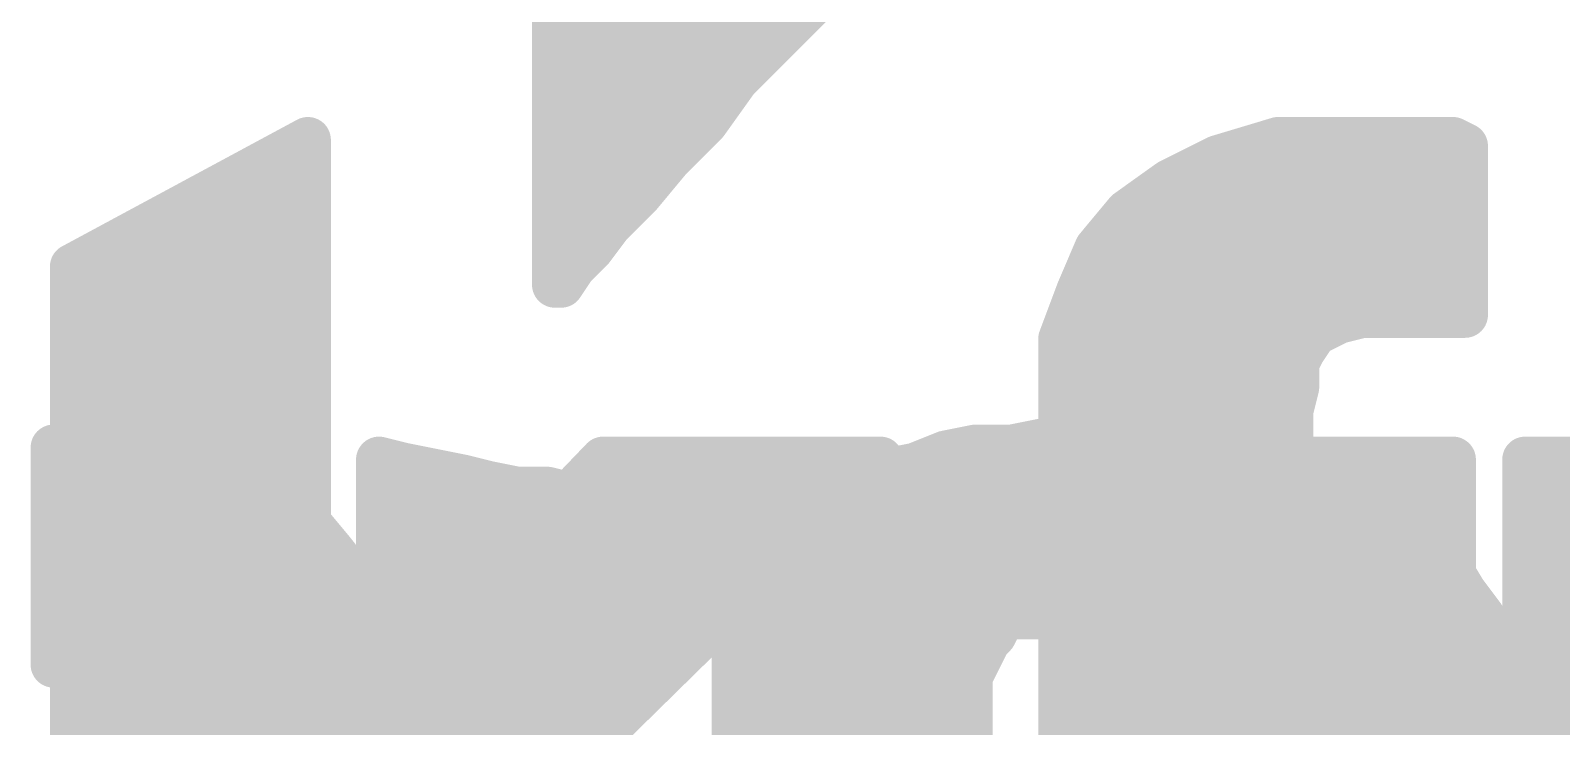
# Model space of a CAD drawing. Extents: x -26.2 to 60.5, y -16.3 to 39.9.
# Drawn here: x 16.531 to 19.071, y 35.7 to 36.853 of the extents above; entities that cross this region are included whole.
import ezdxf

# ---------------------------------------------------------------- set-up
doc = ezdxf.new("R2010")
doc.units = 0
doc.layers.add('21', color=41, linetype='CONTINUOUS')
doc.layers.add('22', color=40, linetype='CONTINUOUS')

msp = doc.modelspace()

# ---------------------------------------------------------------- linework, layer by layer
at = {"layer": '21', "const_width": 0.0762}
for points in [[(17.401, 37.712), (17.401, 36.432)], [(17.701, 36.772), (17.831, 36.902)], [(17.401, 36.8808), (17.8098, 36.8808)], [(17.401, 36.8046), (17.7336, 36.8046)], [(17.651, 36.702), (17.701, 36.772)], [(17.401, 36.7284), (17.6699, 36.7284)], [(17.591, 36.642), (17.651, 36.702)], [(16.601, 36.462), (16.991, 36.672)], [(16.991, 36.672), (16.991, 35.632)], [(18.501, 36.642), (18.601, 36.672)], [(18.601, 36.672), (18.891, 36.672)], [(18.891, 36.672), (18.911, 36.662)], [(16.9542, 36.6522), (16.991, 36.6522)], [(17.401, 36.6522), (17.6012, 36.6522)], [(17.541, 36.582), (17.591, 36.642)], [(18.421, 36.602), (18.501, 36.642)], [(18.535, 36.6522), (18.911, 36.6522)], [(18.911, 36.662), (18.911, 36.382)], [(18.351, 36.552), (18.421, 36.602)], [(16.8127, 36.576), (16.991, 36.576)], [(17.401, 36.576), (17.535, 36.576)], [(17.491, 36.532), (17.541, 36.582)], [(18.3846, 36.576), (18.911, 36.576)], [(18.301, 36.492), (18.351, 36.552)], [(17.461, 36.492), (17.491, 36.532)], [(16.6712, 36.4998), (16.991, 36.4998)], [(17.401, 36.4998), (17.4669, 36.4998)], [(17.431, 36.462), (17.461, 36.492)], [(18.271, 36.422), (18.301, 36.492)], [(18.3075, 36.4998), (18.911, 36.4998)], [(16.601, 34.722), (16.601, 36.462)], [(17.411, 36.432), (17.431, 36.462)], [(16.601, 36.4236), (16.991, 36.4236)], [(17.401, 36.432), (17.411, 36.432)], [(18.241, 36.342), (18.271, 36.422)], [(18.2717, 36.4236), (18.911, 36.4236)], [(18.701, 36.372), (18.661, 36.352)], [(18.741, 36.382), (18.701, 36.372)], [(18.911, 36.382), (18.741, 36.382)], [(16.601, 36.3474), (16.991, 36.3474)], [(18.241, 36.142), (18.241, 36.342)], [(18.243, 36.3474), (18.6579, 36.3474)], [(18.661, 36.352), (18.641, 36.322)], [(18.641, 36.322), (18.631, 36.302)], [(18.631, 36.302), (18.631, 36.262)], [(16.601, 36.2712), (16.991, 36.2712)], [(18.241, 36.2712), (18.631, 36.2712)], [(18.631, 36.262), (18.621, 36.222)], [(18.621, 36.222), (18.621, 36.142)], [(16.601, 36.195), (16.991, 36.195)], [(18.241, 36.195), (18.621, 36.195)], [(16.991, 35.632), (17.481, 36.142)], [(17.941, 36.142), (17.411, 35.622)], [(17.481, 36.142), (17.941, 36.142)], [(18.091, 36.102), (18.121, 36.142)], [(18.121, 36.142), (18.241, 36.142)], [(18.621, 36.142), (18.891, 36.142)], [(18.891, 36.142), (18.891, 35.882)], [(19.011, 35.142), (19.011, 36.142)], [(19.011, 36.142), (19.391, 36.142)], [(16.601, 36.1188), (16.991, 36.1188)], [(17.4587, 36.1188), (17.9174, 36.1188)], [(18.1036, 36.1188), (18.891, 36.1188)], [(19.011, 36.1188), (19.391, 36.1188)], [(18.051, 36.072), (18.091, 36.102)], [(17.891, 35.912), (18.051, 36.072)], [(16.601, 36.0426), (16.991, 36.0426)], [(17.3855, 36.0426), (17.8397, 36.0426)], [(18.0216, 36.0426), (18.891, 36.0426)], [(19.011, 36.0426), (19.391, 36.0426)], [(16.601, 35.9664), (16.991, 35.9664)], [(17.3123, 35.9664), (17.762, 35.9664)], [(17.9454, 35.9664), (18.891, 35.9664)], [(19.011, 35.9664), (19.391, 35.9664)], [(17.851, 35.882), (17.891, 35.912)], [(16.601, 35.8902), (16.991, 35.8902)], [(17.2391, 35.8902), (17.6844, 35.8902)], [(18.241, 35.882), (17.851, 35.882)], [(17.8619, 35.8902), (18.891, 35.8902)], [(18.241, 34.722), (18.241, 35.882)], [(18.891, 35.882), (18.621, 35.882)], [(18.621, 35.882), (18.621, 34.722)], [(19.011, 35.8902), (19.391, 35.8902)], [(16.601, 35.814), (16.991, 35.814)], [(17.1659, 35.814), (17.6067, 35.814)], [(18.241, 35.814), (18.621, 35.814)], [(19.011, 35.814), (19.391, 35.814)], [(16.601, 35.7378), (16.991, 35.7378)], [(17.0927, 35.7378), (17.529, 35.7378)], [(18.241, 35.7378), (18.621, 35.7378)], [(19.011, 35.7378), (19.391, 35.7378)], [(16.601, 35.6616), (16.991, 35.6616)], [(17.0194, 35.6616), (17.4514, 35.6616)], [(18.241, 35.6616), (18.621, 35.6616)], [(19.011, 35.6616), (19.391, 35.6616)]]:
    msp.add_lwpolyline(points, dxfattribs=at)
at = {"layer": '21', "const_width": 0.0381}
for points in [[(17.401, 36.8999, 1), (17.401, 36.8618)], [(17.8098, 36.8618, 1), (17.8098, 36.8999)], [(17.401, 36.8237, 1), (17.401, 36.7856)], [(17.7336, 36.7856, 1), (17.7336, 36.8237)], [(17.7165, 36.7609, 1), (17.6855, 36.7831)], [(17.6875, 36.7855, 1), (17.7145, 36.7585)], [(17.401, 36.7475, 1), (17.401, 36.7094)], [(17.6699, 36.7094, 1), (17.6699, 36.7475)], [(17.6355, 36.7131, 1), (17.6665, 36.6909)], [(17.6645, 36.6885, 1), (17.6375, 36.7155)], [(17.01, 36.672, 1), (16.9719, 36.672)], [(17, 36.6552, 1), (16.982, 36.6888)], [(18.601, 36.6911, 1), (18.601, 36.653)], [(18.6065, 36.6538, 1), (18.5955, 36.6902)], [(18.8995, 36.689, 1), (18.8825, 36.655)], [(18.891, 36.653, 1), (18.891, 36.6911)], [(16.9542, 36.6713, 1), (16.9542, 36.6332)], [(16.991, 36.6332, 1), (16.991, 36.6713)], [(17.401, 36.6713, 1), (17.401, 36.6332)], [(17.6056, 36.6298, 1), (17.5764, 36.6542)], [(17.6012, 36.6332, 1), (17.6012, 36.6713)], [(18.5095, 36.625, 1), (18.4925, 36.659)], [(18.535, 36.6713, 1), (18.535, 36.6332)], [(18.9301, 36.662, 1), (18.892, 36.662)], [(18.9025, 36.645, 1), (18.9195, 36.679)], [(18.911, 36.6332, 1), (18.911, 36.6713)], [(17.5775, 36.6555, 1), (17.6045, 36.6285)], [(18.4955, 36.6602, 1), (18.5065, 36.6238)], [(18.4125, 36.619, 1), (18.4295, 36.585)], [(18.4321, 36.5865, 1), (18.4099, 36.6175)], [(16.8127, 36.5951, 1), (16.8127, 36.557)], [(16.991, 36.557, 1), (16.991, 36.5951)], [(17.401, 36.5951, 1), (17.401, 36.557)], [(17.5264, 36.5942, 1), (17.5556, 36.5698)], [(17.5545, 36.5685, 1), (17.5275, 36.5955)], [(17.535, 36.557, 1), (17.535, 36.5951)], [(18.3846, 36.5951, 1), (18.3846, 36.557)], [(18.911, 36.557, 1), (18.911, 36.5951)], [(18.3399, 36.5675, 1), (18.3621, 36.5365)], [(18.3656, 36.5398, 1), (18.3364, 36.5642)], [(17.4775, 36.5455, 1), (17.5045, 36.5185)], [(17.5062, 36.5206, 1), (17.4758, 36.5434)], [(16.6712, 36.5189, 1), (16.6712, 36.4808)], [(16.991, 36.4808, 1), (16.991, 36.5189)], [(17.401, 36.5189, 1), (17.401, 36.4808)], [(17.4745, 36.4785, 1), (17.4475, 36.5055)], [(17.4669, 36.4808, 1), (17.4669, 36.5189)], [(18.3185, 36.4845, 1), (18.2835, 36.4995)], [(18.3075, 36.5189, 1), (18.3075, 36.4808)], [(18.911, 36.4808, 1), (18.911, 36.5189)], [(17.4458, 36.5034, 1), (17.4762, 36.4806)], [(18.2864, 36.5042, 1), (18.3156, 36.4798)], [(16.62, 36.462, 1), (16.5819, 36.462)], [(16.592, 36.4788, 1), (16.61, 36.4452)], [(17.4175, 36.4755, 1), (17.4445, 36.4485)], [(17.4469, 36.4514, 1), (17.4151, 36.4726)], [(16.601, 36.4427, 1), (16.601, 36.4046)], [(16.991, 36.4046, 1), (16.991, 36.4427)], [(17.401, 36.4511, 1), (17.401, 36.413)], [(17.3819, 36.432, 1), (17.42, 36.432)], [(17.3951, 36.4426, 1), (17.4269, 36.4214)], [(17.411, 36.413, 1), (17.411, 36.4511)], [(18.2717, 36.4427, 1), (18.2717, 36.4046)], [(18.2888, 36.4153, 1), (18.2532, 36.4287)], [(18.911, 36.4046, 1), (18.911, 36.4427)], [(18.2535, 36.4295, 1), (18.2885, 36.4145)], [(18.6964, 36.3905, 1), (18.7056, 36.3535)], [(18.7095, 36.355, 1), (18.6925, 36.389)], [(18.741, 36.4011, 1), (18.741, 36.363)], [(18.7456, 36.3635, 1), (18.7364, 36.4005)], [(18.892, 36.382, 1), (18.9301, 36.382)], [(18.911, 36.363, 1), (18.911, 36.4011)], [(16.601, 36.3665, 1), (16.601, 36.3284)], [(16.991, 36.3284, 1), (16.991, 36.3665)], [(18.26, 36.342, 1), (18.2219, 36.342)], [(18.243, 36.3665, 1), (18.243, 36.3284)], [(18.6525, 36.369, 1), (18.6695, 36.335)], [(18.6769, 36.3414, 1), (18.6451, 36.3626)], [(18.6579, 36.3284, 1), (18.6579, 36.3665)], [(18.2232, 36.3487, 1), (18.2588, 36.3353)], [(18.6251, 36.3326, 1), (18.6569, 36.3114)], [(18.658, 36.3135, 1), (18.624, 36.3305)], [(18.6501, 36.302, 1), (18.612, 36.302)], [(18.614, 36.3105, 1), (18.648, 36.2935)], [(16.601, 36.2903, 1), (16.601, 36.2522)], [(16.991, 36.2522, 1), (16.991, 36.2903)], [(18.241, 36.2903, 1), (18.241, 36.2522)], [(18.6495, 36.2574, 1), (18.6125, 36.2666)], [(18.631, 36.2522, 1), (18.631, 36.2903)], [(18.612, 36.262, 1), (18.6501, 36.262)], [(18.6401, 36.222, 1), (18.602, 36.222)], [(16.601, 36.2141, 1), (16.601, 36.176)], [(16.991, 36.176, 1), (16.991, 36.2141)], [(18.241, 36.2141, 1), (18.241, 36.176)], [(18.6025, 36.2266, 1), (18.6395, 36.2174)], [(18.621, 36.176, 1), (18.621, 36.2141)], [(17.481, 36.1611, 1), (17.481, 36.123)], [(17.4947, 36.1288, 1), (17.4673, 36.1552)], [(17.9543, 36.1284, 1), (17.9277, 36.1556)], [(17.941, 36.123, 1), (17.941, 36.1611)], [(18.121, 36.1611, 1), (18.121, 36.123)], [(18.1362, 36.1306, 1), (18.1058, 36.1534)], [(18.241, 36.123, 1), (18.241, 36.1611)], [(18.621, 36.1611, 1), (18.621, 36.123)], [(18.9101, 36.142, 1), (18.872, 36.142)], [(18.891, 36.123, 1), (18.891, 36.1611)], [(19.03, 36.142, 1), (18.9919, 36.142)], [(19.011, 36.1611, 1), (19.011, 36.123)], [(16.601, 36.1379, 1), (16.601, 36.0998)], [(16.991, 36.0998, 1), (16.991, 36.1379)], [(17.4587, 36.1379, 1), (17.4587, 36.0998)], [(17.9174, 36.0998, 1), (17.9174, 36.1379)], [(18.1036, 36.1379, 1), (18.1036, 36.0998)], [(18.2219, 36.142, 1), (18.26, 36.142)], [(18.602, 36.142, 1), (18.6401, 36.142)], [(18.891, 36.0998, 1), (18.891, 36.1379)], [(19.011, 36.1379, 1), (19.011, 36.0998)], [(18.0758, 36.1134, 1), (18.1062, 36.0906)], [(18.1024, 36.0868, 1), (18.0796, 36.1172)], [(18.0396, 36.0872, 1), (18.0624, 36.0568)], [(18.0645, 36.0585, 1), (18.0375, 36.0855)], [(16.601, 36.0617, 1), (16.601, 36.0236)], [(16.991, 36.0236, 1), (16.991, 36.0617)], [(17.3855, 36.0617, 1), (17.3855, 36.0236)], [(17.8397, 36.0236, 1), (17.8397, 36.0617)], [(18.0216, 36.0617, 1), (18.0216, 36.0236)], [(18.891, 36.0236, 1), (18.891, 36.0617)], [(19.011, 36.0617, 1), (19.011, 36.0236)], [(16.601, 35.9855, 1), (16.601, 35.9474)], [(16.991, 35.9474, 1), (16.991, 35.9855)], [(17.3123, 35.9855, 1), (17.3123, 35.9474)], [(17.762, 35.9474, 1), (17.762, 35.9855)], [(17.9454, 35.9855, 1), (17.9454, 35.9474)], [(18.891, 35.9474, 1), (18.891, 35.9855)], [(19.011, 35.9855, 1), (19.011, 35.9474)], [(17.8775, 35.9255, 1), (17.9045, 35.8985)], [(17.9024, 35.8968, 1), (17.8796, 35.9272)], [(16.601, 35.9093, 1), (16.601, 35.8712)], [(16.991, 35.8712, 1), (16.991, 35.9093)], [(17.2391, 35.9093, 1), (17.2391, 35.8712)], [(17.6844, 35.8712, 1), (17.6844, 35.9093)], [(17.851, 35.9011, 1), (17.851, 35.863)], [(17.8619, 35.9093, 1), (17.8619, 35.8712)], [(18.26, 35.882, 1), (18.2219, 35.882)], [(18.241, 35.863, 1), (18.241, 35.9011)], [(18.621, 35.9011, 1), (18.621, 35.863)], [(18.6401, 35.882, 1), (18.602, 35.882)], [(18.891, 35.8712, 1), (18.891, 35.9093)], [(18.891, 35.863, 1), (18.891, 35.9011)], [(19.011, 35.9093, 1), (19.011, 35.8712)], [(17.8396, 35.8972, 1), (17.8624, 35.8668)], [(18.872, 35.882, 1), (18.9101, 35.882)], [(16.601, 35.8331, 1), (16.601, 35.795)], [(16.991, 35.795, 1), (16.991, 35.8331)], [(17.1659, 35.8331, 1), (17.1659, 35.795)], [(17.6067, 35.795, 1), (17.6067, 35.8331)], [(18.241, 35.8331, 1), (18.241, 35.795)], [(18.621, 35.795, 1), (18.621, 35.8331)], [(19.011, 35.8331, 1), (19.011, 35.795)], [(16.601, 35.7569, 1), (16.601, 35.7188)], [(16.991, 35.7188, 1), (16.991, 35.7569)], [(17.0927, 35.7569, 1), (17.0927, 35.7188)], [(17.529, 35.7188, 1), (17.529, 35.7569)], [(18.241, 35.7569, 1), (18.241, 35.7188)], [(18.621, 35.7188, 1), (18.621, 35.7569)], [(19.011, 35.7569, 1), (19.011, 35.7188)]]:
    msp.add_lwpolyline(points, format="xyb", dxfattribs=at)
at = {"layer": '22', "const_width": 0.0762}
for points in [[(16.579, 36.162), (16.569, 36.162)], [(16.569, 36.162), (16.569, 35.802)], [(16.589, 36.172), (16.579, 36.162)], [(16.729, 36.172), (16.589, 36.172)], [(16.799, 36.152), (16.729, 36.172)], [(18.099, 36.162), (18.049, 36.152)], [(18.159, 36.162), (18.099, 36.162)], [(18.209, 36.172), (18.159, 36.162)], [(18.439, 36.172), (18.209, 36.172)], [(18.489, 36.162), (18.439, 36.172)], [(18.549, 36.152), (18.489, 36.162)], [(16.859, 36.132), (16.799, 36.152)], [(17.149, 36.132), (17.109, 36.142)], [(17.109, 36.142), (17.109, 35.872)], [(18.049, 36.152), (17.999, 36.132)], [(18.609, 36.132), (18.549, 36.152)], [(16.569, 36.1188), (16.8821, 36.1188)], [(16.929, 36.092), (16.859, 36.132)], [(17.109, 36.1188), (17.215, 36.1188)], [(17.249, 36.112), (17.149, 36.132)], [(17.289, 36.102), (17.249, 36.112)], [(17.949, 36.122), (17.899, 36.102)], [(17.941, 36.1188), (18.667, 36.1188)], [(17.999, 36.132), (17.949, 36.122)], [(18.659, 36.122), (18.609, 36.132)], [(18.709, 36.102), (18.659, 36.122)], [(16.979, 36.052), (16.929, 36.092)], [(17.339, 36.092), (17.289, 36.102)], [(17.389, 36.092), (17.339, 36.092)], [(17.429, 36.082), (17.389, 36.092)], [(17.899, 36.102), (17.779, 36.012)], [(18.809, 36.042), (18.709, 36.102)], [(17.479, 36.072), (17.429, 36.082)], [(17.479, 34.722), (17.479, 36.072)], [(16.569, 36.0426), (16.9868, 36.0426)], [(17.029, 35.992), (16.979, 36.052)], [(17.109, 36.0426), (17.479, 36.0426)], [(17.8198, 36.0426), (18.808, 36.0426)], [(18.849, 36.012), (18.809, 36.042)], [(17.779, 36.012), (17.749, 35.972)], [(18.879, 35.972), (18.849, 36.012)], [(17.069, 35.942), (17.029, 35.992)], [(16.569, 35.9664), (17.0495, 35.9664)], [(17.109, 35.9664), (17.479, 35.9664)], [(17.749, 35.972), (17.729, 35.932)], [(17.7462, 35.9664), (18.8824, 35.9664)], [(18.909, 35.922), (18.879, 35.972)], [(17.109, 35.872), (17.069, 35.942)], [(17.729, 35.932), (17.709, 35.882)], [(18.219, 35.902), (18.239, 35.912)], [(18.239, 35.912), (18.419, 35.912)], [(18.419, 35.912), (18.519, 35.862)], [(18.939, 35.882), (18.909, 35.922)], [(16.569, 35.8902), (17.0986, 35.8902)], [(17.109, 35.8902), (17.479, 35.8902)], [(17.709, 35.882), (17.699, 35.832)], [(17.7123, 35.8902), (18.1754, 35.8902)], [(18.139, 35.872), (18.199, 35.902)], [(18.199, 35.902), (18.219, 35.902)], [(18.4626, 35.8902), (18.9329, 35.8902)], [(18.959, 35.822), (18.939, 35.882)], [(18.129, 35.852), (18.139, 35.872)], [(18.519, 35.862), (18.559, 35.822)], [(17.699, 35.832), (17.699, 34.962)], [(18.089, 35.782), (18.119, 35.842)], [(18.119, 35.842), (18.129, 35.852)], [(16.569, 35.814), (17.479, 35.814)], [(16.579, 35.802), (16.599, 35.812)], [(16.599, 35.812), (16.709, 35.812)], [(16.709, 35.812), (16.809, 35.802)], [(17.699, 35.814), (18.105, 35.814)], [(18.559, 35.822), (18.569, 35.802)], [(18.563, 35.814), (18.9603, 35.814)], [(18.979, 35.702), (18.959, 35.822)], [(16.569, 35.802), (16.579, 35.802)], [(16.809, 35.802), (16.889, 35.782)], [(16.889, 35.782), (16.959, 35.742)], [(18.089, 35.672), (18.089, 35.782)], [(18.569, 35.802), (18.579, 35.772)], [(18.579, 35.772), (18.589, 35.752)], [(16.959, 35.742), (17.009, 35.682)], [(16.9625, 35.7378), (17.479, 35.7378)], [(17.699, 35.7378), (18.089, 35.7378)], [(18.589, 35.752), (18.589, 35.702)], [(18.589, 35.7378), (18.973, 35.7378)], [(18.589, 35.702), (18.979, 35.702)], [(17.009, 35.682), (17.049, 35.612)], [(17.0207, 35.6616), (17.479, 35.6616)], [(17.699, 35.6616), (18.0968, 35.6616)], [(18.119, 35.632), (18.089, 35.672)]]:
    msp.add_lwpolyline(points, dxfattribs=at)
at = {"layer": '22', "const_width": 0.0381}
for points in [[(16.588, 36.162, 1), (16.5499, 36.162)], [(16.569, 36.181, 1), (16.569, 36.1429)], [(16.589, 36.1911, 1), (16.589, 36.153)], [(16.6025, 36.1585, 1), (16.5755, 36.1855)], [(16.579, 36.1429, 1), (16.579, 36.181)], [(16.7342, 36.1903, 1), (16.7238, 36.1537)], [(16.729, 36.153, 1), (16.729, 36.1911)], [(18.099, 36.181, 1), (18.099, 36.1429)], [(18.1027, 36.1433, 1), (18.0953, 36.1807)], [(18.1553, 36.1807, 1), (18.1627, 36.1433)], [(18.159, 36.1429, 1), (18.159, 36.181)], [(18.209, 36.1911, 1), (18.209, 36.153)], [(18.2127, 36.1533, 1), (18.2053, 36.1907)], [(18.4427, 36.1907, 1), (18.4353, 36.1533)], [(18.439, 36.153, 1), (18.439, 36.1911)], [(18.4921, 36.1808, 1), (18.4859, 36.1432)], [(18.4853, 36.1433, 1), (18.4927, 36.1807)], [(16.5655, 36.1755, 1), (16.5925, 36.1485)], [(16.805, 36.1701, 1), (16.793, 36.1339)], [(16.7938, 36.1337, 1), (16.8042, 36.1703)], [(17.1136, 36.1605, 1), (17.1044, 36.1235)], [(17.1281, 36.142, 1), (17.09, 36.142)], [(18.0453, 36.1707, 1), (18.0527, 36.1333)], [(18.0561, 36.1343, 1), (18.0419, 36.1697)], [(18.555, 36.1701, 1), (18.543, 36.1339)], [(18.5459, 36.1332, 1), (18.5521, 36.1708)], [(16.569, 36.1379, 1), (16.569, 36.0998)], [(16.8685, 36.1485, 1), (16.8495, 36.1155)], [(16.853, 36.1139, 1), (16.865, 36.1501)], [(16.8821, 36.0998, 1), (16.8821, 36.1379)], [(17.109, 36.1379, 1), (17.109, 36.0998)], [(17.1527, 36.1507, 1), (17.1453, 36.1133)], [(17.1444, 36.1135, 1), (17.1536, 36.1505)], [(17.215, 36.0998, 1), (17.215, 36.1379)], [(17.2536, 36.1305, 1), (17.2444, 36.0935)], [(17.2453, 36.0933, 1), (17.2527, 36.1307)], [(17.941, 36.1379, 1), (17.941, 36.0998)], [(17.9453, 36.1407, 1), (17.9527, 36.1033)], [(17.9561, 36.1043, 1), (17.9419, 36.1397)], [(17.9919, 36.1497, 1), (18.0061, 36.1143)], [(18.0027, 36.1133, 1), (17.9953, 36.1507)], [(18.6127, 36.1507, 1), (18.6053, 36.1133)], [(18.603, 36.1139, 1), (18.615, 36.1501)], [(18.6661, 36.1397, 1), (18.6519, 36.1043)], [(18.6553, 36.1033, 1), (18.6627, 36.1407)], [(18.667, 36.0998, 1), (18.667, 36.1379)], [(16.9409, 36.1069, 1), (16.9171, 36.0771)], [(16.9195, 36.0755, 1), (16.9385, 36.1085)], [(17.2927, 36.1207, 1), (17.2853, 36.0833)], [(17.2844, 36.0835, 1), (17.2936, 36.1205)], [(17.339, 36.111, 1), (17.339, 36.0729)], [(17.3353, 36.0733, 1), (17.3427, 36.1107)], [(17.3936, 36.1105, 1), (17.3844, 36.0735)], [(17.389, 36.0729, 1), (17.389, 36.111)], [(17.8919, 36.1197, 1), (17.9061, 36.0843)], [(17.9104, 36.0868, 1), (17.8876, 36.1172)], [(18.7188, 36.1183, 1), (18.6992, 36.0857)], [(18.7019, 36.0843, 1), (18.7161, 36.1197)], [(17.4327, 36.1007, 1), (17.4253, 36.0633)], [(17.4244, 36.0635, 1), (17.4336, 36.1005)], [(17.498, 36.072, 1), (17.4599, 36.072)], [(17.4753, 36.0533, 1), (17.4827, 36.0907)], [(16.569, 36.0617, 1), (16.569, 36.0236)], [(16.9936, 36.0642, 1), (16.9644, 36.0398)], [(16.9671, 36.0371, 1), (16.9909, 36.0669)], [(16.9868, 36.0236, 1), (16.9868, 36.0617)], [(17.109, 36.0617, 1), (17.109, 36.0236)], [(17.479, 36.0236, 1), (17.479, 36.0617)], [(17.8198, 36.0617, 1), (17.8198, 36.0236)], [(18.8204, 36.0572, 1), (18.7976, 36.0268)], [(18.7992, 36.0257, 1), (18.8188, 36.0583)], [(18.808, 36.0236, 1), (18.808, 36.0617)], [(17.7676, 36.0272, 1), (17.7904, 35.9968)], [(17.7942, 36.0006, 1), (17.7638, 36.0234)], [(18.8642, 36.0234, 1), (18.8338, 36.0006)], [(18.8376, 35.9968, 1), (18.8604, 36.0272)], [(17.0439, 36.0039, 1), (17.0141, 35.9801)], [(17.0144, 35.9798, 1), (17.0436, 36.0042)], [(16.569, 35.9855, 1), (16.569, 35.9474)], [(17.0495, 35.9474, 1), (17.0495, 35.9855)], [(17.109, 35.9855, 1), (17.109, 35.9474)], [(17.479, 35.9474, 1), (17.479, 35.9855)], [(17.7462, 35.9855, 1), (17.7462, 35.9474)], [(17.7338, 35.9834, 1), (17.7642, 35.9606)], [(17.766, 35.9635, 1), (17.732, 35.9805)], [(18.8953, 35.9818, 1), (18.8627, 35.9622)], [(18.8638, 35.9606, 1), (18.8942, 35.9834)], [(18.8824, 35.9474, 1), (18.8824, 35.9855)], [(17.0855, 35.9515, 1), (17.0525, 35.9325)], [(17.0541, 35.9301, 1), (17.0839, 35.9539)], [(17.7467, 35.9249, 1), (17.7113, 35.9391)], [(17.712, 35.9405, 1), (17.746, 35.9235)], [(18.239, 35.931, 1), (18.239, 35.8929)], [(18.2475, 35.895, 1), (18.2305, 35.929)], [(18.4275, 35.929, 1), (18.4105, 35.895)], [(18.419, 35.8929, 1), (18.419, 35.931)], [(18.9242, 35.9334, 1), (18.8938, 35.9106)], [(18.8927, 35.9122, 1), (18.9253, 35.9318)], [(16.569, 35.9093, 1), (16.569, 35.8712)], [(17.109, 35.9093, 1), (17.109, 35.8712)], [(17.0986, 35.8712, 1), (17.0986, 35.9093)], [(17.479, 35.8712, 1), (17.479, 35.9093)], [(17.7277, 35.8783, 1), (17.6903, 35.8857)], [(17.7123, 35.9093, 1), (17.7123, 35.8712)], [(18.1754, 35.8712, 1), (18.1754, 35.9093)], [(18.199, 35.9211, 1), (18.199, 35.883)], [(18.2075, 35.885, 1), (18.1905, 35.919)], [(18.2105, 35.919, 1), (18.2275, 35.885)], [(18.219, 35.883, 1), (18.219, 35.9211)], [(18.4626, 35.9093, 1), (18.4626, 35.8712)], [(18.9571, 35.888, 1), (18.9209, 35.876)], [(18.9329, 35.8712, 1), (18.9329, 35.9093)], [(17.0925, 35.8625, 1), (17.1255, 35.8815)], [(17.6913, 35.8891, 1), (17.7267, 35.8749)], [(18.1305, 35.889, 1), (18.1475, 35.855)], [(18.156, 35.8635, 1), (18.122, 35.8805)], [(18.5325, 35.8755, 1), (18.5055, 35.8485)], [(18.5105, 35.845, 1), (18.5275, 35.879)], [(18.9238, 35.8706, 1), (18.9542, 35.8934)], [(17.09, 35.872, 1), (17.1281, 35.872)], [(17.7181, 35.832, 1), (17.68, 35.832)], [(18.1055, 35.8555, 1), (18.1325, 35.8285)], [(18.136, 35.8335, 1), (18.102, 35.8505)], [(18.112, 35.8605, 1), (18.146, 35.8435)], [(18.1425, 35.8385, 1), (18.1155, 35.8655)], [(16.569, 35.8331, 1), (16.569, 35.795)], [(16.599, 35.8311, 1), (16.599, 35.793)], [(16.6075, 35.795, 1), (16.5905, 35.829)], [(16.7109, 35.831, 1), (16.7071, 35.793)], [(16.709, 35.793, 1), (16.709, 35.8311)], [(17.479, 35.795, 1), (17.479, 35.8331)], [(17.6803, 35.8357, 1), (17.7177, 35.8283)], [(17.699, 35.8331, 1), (17.699, 35.795)], [(18.105, 35.795, 1), (18.105, 35.8331)], [(18.576, 35.8305, 1), (18.542, 35.8135)], [(18.563, 35.8331, 1), (18.563, 35.795)], [(18.5455, 35.8085, 1), (18.5725, 35.8355)], [(18.9778, 35.8251, 1), (18.9402, 35.8189)], [(18.9409, 35.816, 1), (18.9771, 35.828)], [(18.9603, 35.795, 1), (18.9603, 35.8331)], [(16.569, 35.821, 1), (16.569, 35.7829)], [(16.5499, 35.802, 1), (16.588, 35.802)], [(16.5705, 35.819, 1), (16.5875, 35.785)], [(16.579, 35.7829, 1), (16.579, 35.821)], [(16.8136, 35.8205, 1), (16.8044, 35.7835)], [(16.8071, 35.783, 1), (16.8109, 35.821)], [(16.8985, 35.7985, 1), (16.8795, 35.7655)], [(16.8844, 35.7635, 1), (16.8936, 35.8005)], [(18.1081, 35.782, 1), (18.07, 35.782)], [(18.5871, 35.808, 1), (18.5509, 35.796)], [(18.552, 35.7935, 1), (18.586, 35.8105)], [(18.072, 35.7905, 1), (18.106, 35.7735)], [(18.596, 35.7805, 1), (18.562, 35.7635)], [(18.5609, 35.766, 1), (18.5971, 35.778)], [(16.9736, 35.7542, 1), (16.9444, 35.7298)], [(16.9625, 35.7569, 1), (16.9625, 35.7188)], [(16.9495, 35.7255, 1), (16.9685, 35.7585)], [(17.479, 35.7188, 1), (17.479, 35.7569)], [(17.699, 35.7569, 1), (17.699, 35.7188)], [(18.089, 35.7188, 1), (18.089, 35.7569)], [(18.589, 35.7569, 1), (18.589, 35.7188)], [(18.6081, 35.752, 1), (18.57, 35.752)], [(18.572, 35.7435, 1), (18.606, 35.7605)], [(18.973, 35.7188, 1), (18.973, 35.7569)], [(18.589, 35.721, 1), (18.589, 35.6829)], [(18.979, 35.6829, 1), (18.979, 35.721)], [(17.0255, 35.6915, 1), (16.9925, 35.6725)], [(18.57, 35.702, 1), (18.6081, 35.702)], [(18.9602, 35.6989, 1), (18.9978, 35.7051)], [(16.9944, 35.6698, 1), (17.0236, 35.6942)], [(18.1042, 35.6834, 1), (18.0738, 35.6606)]]:
    msp.add_lwpolyline(points, format="xyb", dxfattribs=at)

doc.saveas('drawing.dxf')
